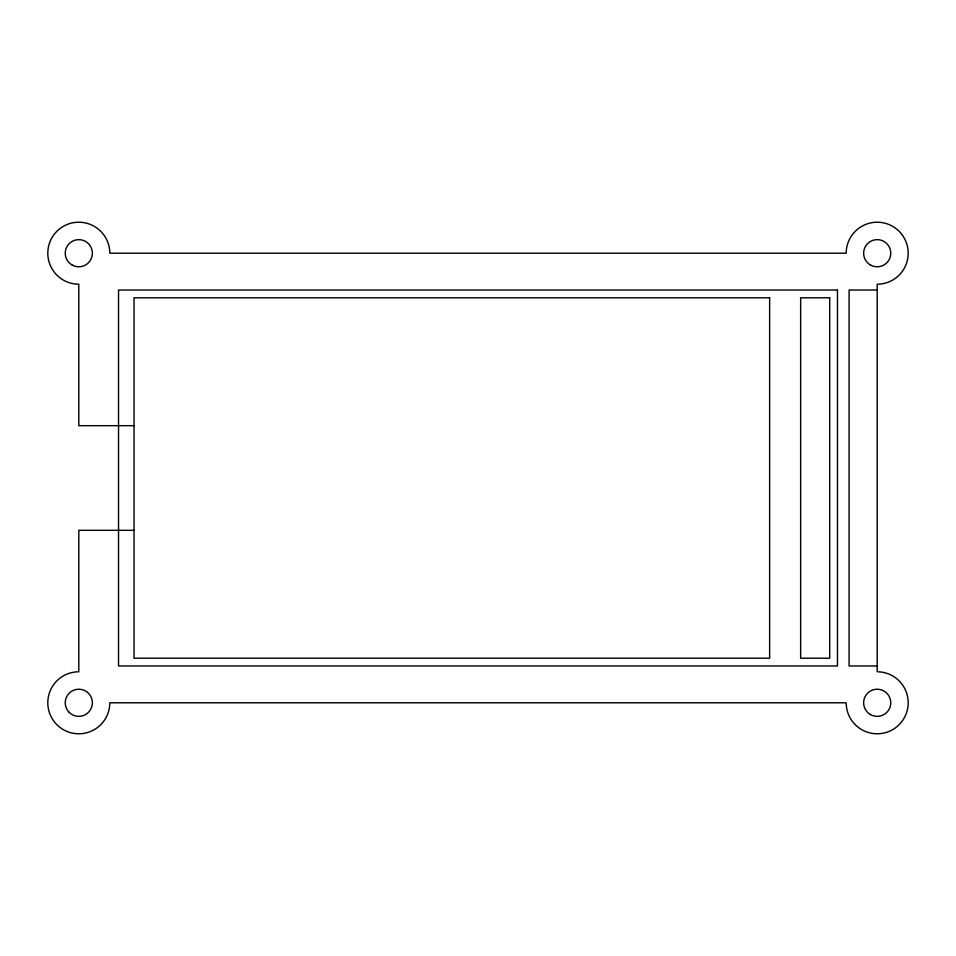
<?xml version="1.0" encoding="UTF-8"?>
<svg xmlns="http://www.w3.org/2000/svg" width="956" height="956" viewBox="0 0 956 956"><rect width="100%" height="100%" fill="white"/><g stroke="black" fill="none" stroke-linecap="round" stroke-linejoin="round"><path stroke-width="1.43" d="M877.19 290.026L849.095 290.026L849.095 665.973L877.19 665.973M134.031 425.683L78.81 425.683L78.81 284.219A31.01 31.01 0 0 1 47.8 253.209A31.01 31.01 0 0 1 78.81 222.21A31.01 31.01 0 0 1 109.809 253.209L846.191 253.209A31.01 31.01 0 0 1 877.19 222.21A31.01 31.01 0 0 1 908.2 253.209A31.01 31.01 0 0 1 877.19 284.219L877.19 671.781A31.01 31.01 0 0 1 908.2 702.791A31.01 31.01 0 0 1 877.19 733.79A31.01 31.01 0 0 1 846.191 702.791L109.809 702.791A31.01 31.01 0 0 1 78.81 733.79A31.01 31.01 0 0 1 47.8 702.791A31.01 31.01 0 0 1 78.81 671.781L78.81 530.317L134.031 530.317M837.468 290.026L118.532 290.026L118.532 665.973L837.468 665.973L837.468 290.026M769.64 297.782L134.031 297.782L134.031 658.218L769.64 658.218L769.64 297.782M829.712 297.782L800.65 297.782L800.65 658.218L829.712 658.218L829.712 297.782M72.023 264.955A13.563 13.563 0 0 0 92.374 253.209A13.563 13.563 0 0 0 72.023 241.462A13.563 13.563 0 0 0 72.023 264.955M69.214 712.375A13.563 13.563 0 0 0 91.907 706.305A13.563 13.563 0 0 0 75.297 689.682A13.563 13.563 0 0 0 69.214 712.375M870.414 264.955A13.563 13.563 0 0 0 890.765 253.209A13.563 13.563 0 0 0 870.414 241.462A13.563 13.563 0 0 0 870.414 264.955M870.414 714.538A13.563 13.563 0 0 0 890.765 702.791A13.563 13.563 0 0 0 870.414 691.045A13.563 13.563 0 0 0 870.414 714.538"/></g></svg>
